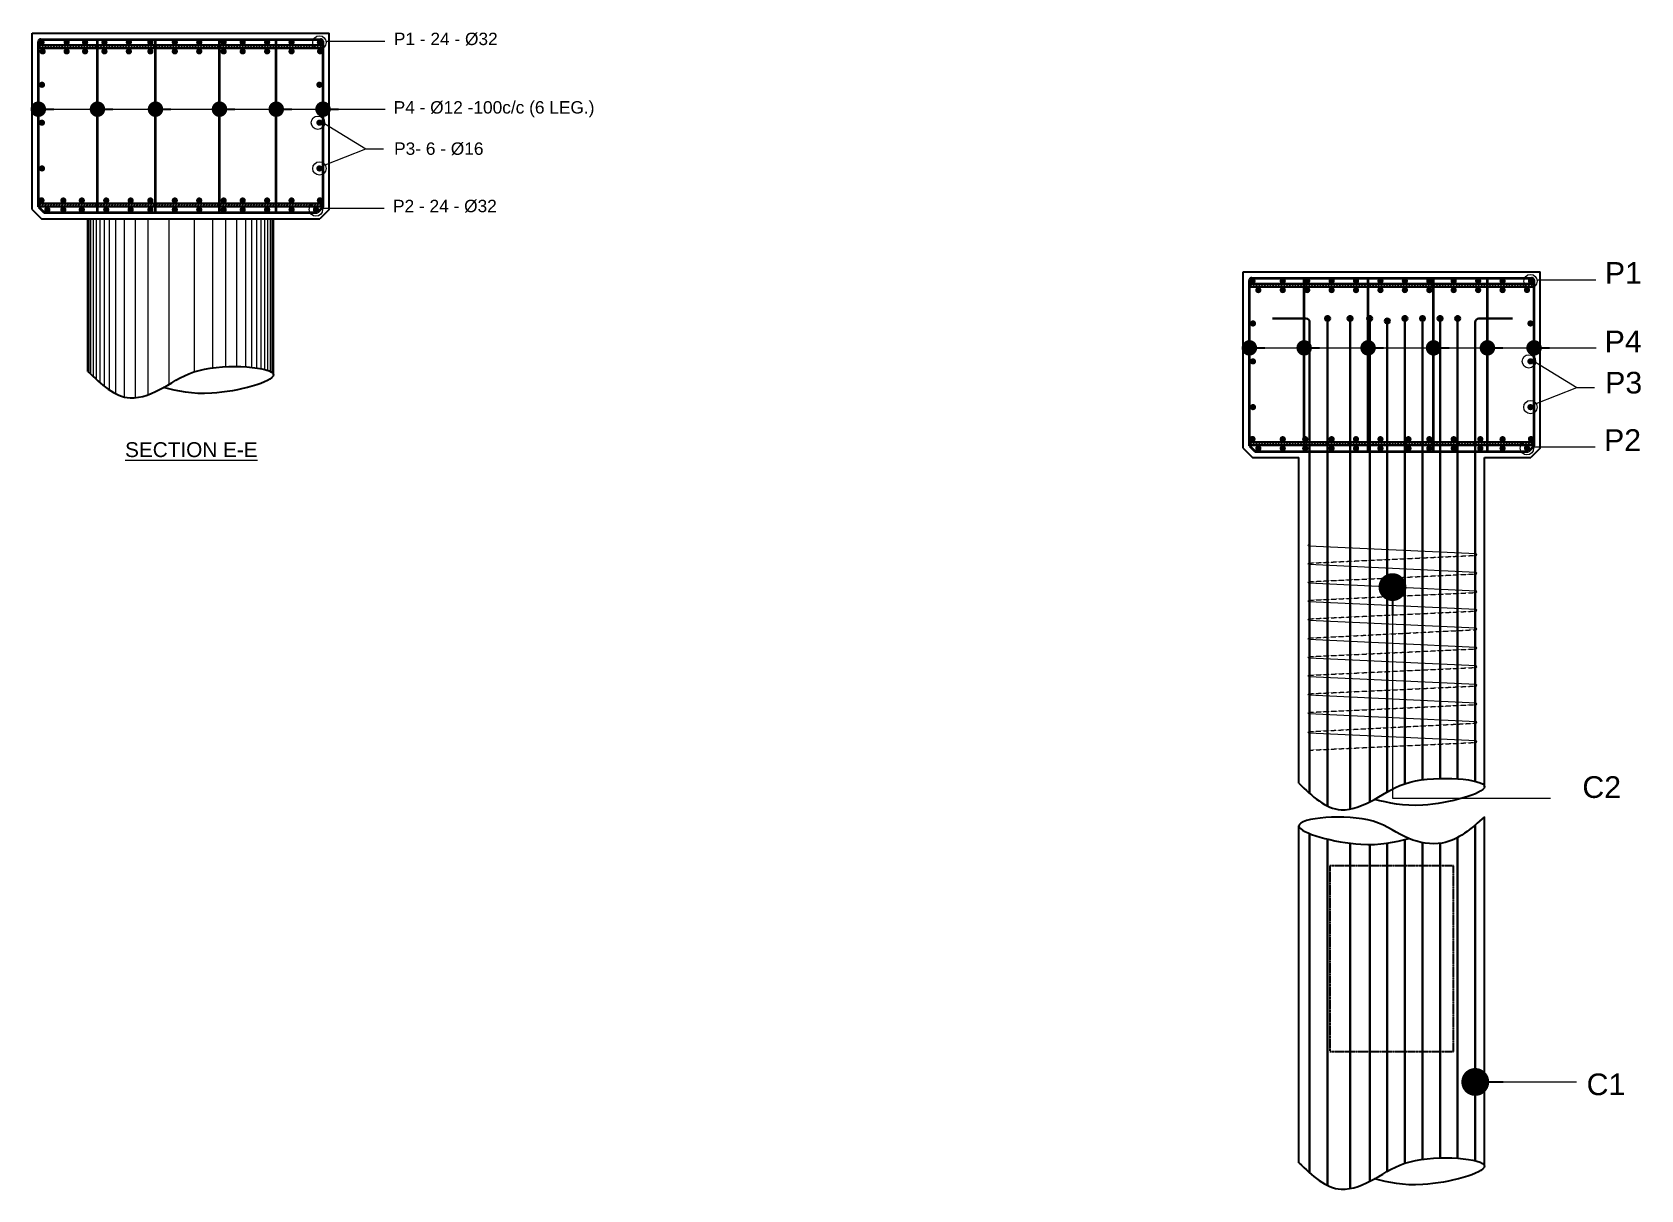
# Model space of a CAD drawing. Header units: millimetres. Extents: x -684453 to 35267, y -286696 to 273430.
# Drawn here: x -23201 to -10203, y 130229 to 139580 of the extents above; entities that cross this region are included whole.
import ezdxf

# ---------------------------------------------------------------- set-up
doc = ezdxf.new("R2010")
doc.units = ezdxf.units.MM
doc.linetypes.add('DASHED', pattern=[0.75, 0.5, -0.25])
doc.linetypes.add('HIDDEN', pattern=[9.524999999999999, 6.35, -3.175])
for name, color, linetype, lineweight in [('Binder', 136, 'Continuous', 15), ('Dimision', 4, 'Continuous', 9), ('Hatching', 65, 'Continuous', 15), ('Pire Line', 11, 'Continuous', 25), ('Rod', 12, 'Continuous', 30), ('Rod -2', 5, 'Continuous', 35), ('Text', 7, 'Continuous', 15)]:
    doc.layers.add(name, color=color, linetype=linetype, lineweight=lineweight)
doc.layers.add('Elevation', color=21, linetype='Continuous')
doc.styles.add('ROMANS', font='arial.ttf', dxfattribs={"height": 200})
doc.styles.get("Standard").update_dxf_attribs({"font": 'times.ttf'})
doc.dimstyles.new('ISO-25', dxfattribs={"dimtxt": 175, "dimasz": 100, "dimexe": 65, "dimexo": 115.625, "dimgap": 40, "dimtad": 1, "dimtoh": 1, "dimdec": 0, "dimtxsty": 'Standard', "dimblk": 'DOT', "dimcen": 300, "dimclrd": 256, "dimclre": 256, "dimclrt": 256, "dimadec": 0, "dimazin": 0, "dimtfac": 1, "dimtdec": 0, "dimtix": 1, "dimtmove": 0, "dimatfit": 3, "dimldrblk": 'DOT', "dimfxl": 75, "dimlwd": -1, "dimarcsym": 0})

# ---------------------------------------------------------------- blocks, each defined once
blk = doc.blocks.new('r')
at = {"layer": 'Rod', "ltscale": 3, "const_width": 25}
blk.add_lwpolyline([(-12.5, 0, 1), (12.5, 0, 1)], format="xyb", close=True, dxfattribs=at)
blk = doc.blocks.new('_Dot')
at = {"color": 0, "linetype": 'ByBlock', "lineweight": -2}
blk.add_line((-0.5, 0), (-1, 0), dxfattribs=at)
at = {"color": 0, "linetype": 'ByBlock', "const_width": 0.5}
blk.add_lwpolyline([(-0.25, 0, 1), (0.25, 0, 1)], format="xyb", close=True, dxfattribs=at)

msp = doc.modelspace()

# ---------------------------------------------------------------- hatches: boundary and pattern name
at = {"layer": 'Hatching', "ltscale": 3}
h = msp.add_hatch(dxfattribs=at)
h.set_pattern_fill('ANSI31', color=256, scale=5, style=0)
h.set_pattern_definition([(45.00000000000001, (216911.2682832921, -5224.558609808184), (-11.22532015133644, 11.22532015133644), [])])
h.paths.add_polyline_path([(-22710.47703661147, 139449.9731427871), (-22710.47703661153, 139474.9731427871), (-23150.87715366553, 139474.9731427871), (-23150.87715366553, 139449.9731427871)])
h.paths.add_polyline_path([(-22710.47703661147, 139474.9731427871), (-22710.47703661141, 139449.9731427871), (-22230.87715366564, 139449.9731427871), (-22230.87715366564, 139474.9731427871)])
h.paths.add_polyline_path([(-22230.87715366564, 139474.9731427871), (-22230.87715366564, 139449.9731427871), (-21770.87715366558, 139449.9731427871), (-21770.87715366564, 139474.9731427871)])
h.paths.add_polyline_path([(-21310.87715366564, 139449.9731427871), (-21310.87715366564, 139474.9731427871), (-21770.87715366564, 139474.9731427871), (-21770.87715366564, 139449.9731427871)])
h.paths.add_polyline_path([(-21310.87715366564, 139474.9731427871), (-21310.87715366558, 139449.9731427871), (-20955.95338952693, 139449.9731427871, -0.1726296184355956), (-20929.87686084944, 139474.9731427871)])
h.paths.add_polyline_path([(-20859.62537216872, 139449.9731427871, 0.1726296184355956), (-20885.70190084615, 139474.9731427871), (-20929.87686084944, 139474.9731427871, 0.1726296184355956), (-20955.95338952693, 139449.9731427871)])
h.paths.add_polyline_path([(-20850.87715366553, 139474.9731427871), (-20885.70190084615, 139474.9731427871, -0.1726296184355956), (-20859.62537216872, 139449.9731427871), (-20850.87715366553, 139449.9731427871)])
h = msp.add_hatch(dxfattribs=at)
h.set_pattern_fill('ANSI31', color=256, scale=5, style=0)
h.set_pattern_definition([(45, (216911.2682832921, -6503.09002792582), (-11.22532015133644, 11.22532015133644), [])])
h.paths.add_polyline_path([(-22710.47703661147, 138171.4417246695), (-22710.47703661153, 138196.4417246695), (-23150.87715366553, 138196.4417246695), (-23150.87715366553, 138171.4417246695)])
h.paths.add_polyline_path([(-22710.47703661147, 138196.4417246695), (-22710.47703661141, 138171.4417246695), (-22261.86193444987, 138171.4417246695), (-22261.86193444976, 138196.4417246695)])
h.paths.add_polyline_path([(-22261.86193444987, 138196.4417246695), (-22261.86193444981, 138171.4417246695), (-21936.82878215966, 138171.4417246695), (-21936.82878215972, 138196.4417246695)])
h.paths.add_polyline_path([(-21464.60835400352, 138171.4417246695), (-21464.6083540034, 138196.4417246695), (-21936.82878215972, 138196.4417246695), (-21936.82878215972, 138171.4417246695)])
h.paths.add_polyline_path([(-21464.60835400352, 138196.4417246695), (-21464.60835400352, 138171.4417246695), (-20955.95338952693, 138171.4417246695, -0.1726296184355956), (-20929.87686084944, 138196.4417246695)])
h.paths.add_polyline_path([(-20859.62537216872, 138171.4417246695, 0.1726296184355956), (-20885.70190084615, 138196.4417246695), (-20929.87686084944, 138196.4417246695, 0.1726296184355956), (-20955.95338952693, 138171.4417246695)])
h.paths.add_polyline_path([(-20850.87715366553, 138196.4417246695), (-20885.70190084615, 138196.4417246695, -0.1726296184355956), (-20859.62537216872, 138171.4417246695), (-20850.87715366553, 138171.4417246695)])
h = msp.add_hatch(dxfattribs=at)
h.set_pattern_fill('ANSI31', color=256, scale=5, style=0)
h.set_pattern_definition([(45.00000000000001, (226696.0063779841, -7152.656327257835), (-11.22532015133644, 11.22532015133644), [])])
h.paths.add_polyline_path([(-12925.73894191947, 137521.8754253374), (-12925.73894191952, 137546.8754253374), (-13366.13905897352, 137546.8754253374), (-13366.13905897352, 137521.8754253374)])
h.paths.add_polyline_path([(-12925.73894191947, 137546.8754253374), (-12925.73894191941, 137521.8754253374), (-12446.13905897364, 137521.8754253375), (-12446.13905897364, 137546.8754253374)])
h.paths.add_polyline_path([(-12446.13905897364, 137546.8754253375), (-12446.13905897364, 137521.8754253374), (-11986.13905897358, 137521.8754253374), (-11986.13905897364, 137546.8754253375)])
h.paths.add_polyline_path([(-11526.13905897364, 137521.8754253375), (-11526.13905897364, 137546.8754253375), (-11986.13905897364, 137546.8754253375), (-11986.13905897364, 137521.8754253375)])
h.paths.add_polyline_path([(-11526.13905897364, 137546.8754253375), (-11526.13905897358, 137521.8754253375), (-11171.21529483492, 137521.8754253375, -0.1726296184355956), (-11145.13876615744, 137546.8754253375)])
h.paths.add_polyline_path([(-11074.88727747672, 137521.8754253375, 0.1726296184355956), (-11100.96380615415, 137546.8754253375), (-11145.13876615744, 137546.8754253375, 0.1726296184355956), (-11171.21529483492, 137521.8754253375)])
h.paths.add_polyline_path([(-11066.13905897352, 137546.8754253375), (-11100.96380615415, 137546.8754253375, -0.1726296184355956), (-11074.88727747672, 137521.8754253375), (-11066.13905897352, 137521.8754253375)])
h = msp.add_hatch(dxfattribs=at)
h.set_pattern_fill('ANSI31', color=256, scale=5, style=0)
h.set_pattern_definition([(45, (226696.0063779841, -8431.187745375471), (-11.22532015133644, 11.22532015133644), [])])
h.paths.add_polyline_path([(-12925.73894191947, 136243.3440072198), (-12925.73894191952, 136268.3440072198), (-13366.13905897352, 136268.3440072198), (-13366.13905897352, 136243.3440072198)])
h.paths.add_polyline_path([(-12925.73894191947, 136268.3440072198), (-12925.73894191941, 136243.3440072198), (-12477.12383975787, 136243.3440072198), (-12477.12383975775, 136268.3440072198)])
h.paths.add_polyline_path([(-12477.12383975787, 136268.3440072199), (-12477.12383975781, 136243.3440072198), (-12152.09068746766, 136243.3440072198), (-12152.09068746772, 136268.3440072198)])
h.paths.add_polyline_path([(-11679.87025931152, 136243.3440072199), (-11679.8702593114, 136268.3440072199), (-12152.09068746772, 136268.3440072199), (-12152.09068746772, 136243.3440072198)])
h.paths.add_polyline_path([(-11679.87025931152, 136268.3440072199), (-11679.87025931152, 136243.3440072198), (-11171.21529483492, 136243.3440072199, -0.1726296184355956), (-11145.13876615744, 136268.3440072199)])
h.paths.add_polyline_path([(-11074.88727747672, 136243.3440072199, 0.1726296184355956), (-11100.96380615415, 136268.3440072199), (-11145.13876615744, 136268.3440072199, 0.1726296184355956), (-11171.21529483492, 136243.3440072199)])
h.paths.add_polyline_path([(-11066.13905897352, 136268.3440072199), (-11100.96380615415, 136268.3440072199, -0.1726296184355956), (-11074.88727747672, 136243.3440072199), (-11066.13905897352, 136243.3440072199)])
at = {"layer": 'Rod', "ltscale": 5}
for points in [[(-12754.29971557827, 137267.1712168987, -1), (-12714.29971557827, 137267.1712168987, -1)], [(-12572.51664059196, 137267.1712168987, -1), (-12532.51664059196, 137267.1712168987, -1)], [(-12413.86919257889, 137267.1712168987, -1), (-12373.86919257889, 137267.1712168987, -1)], [(-12271.74780184281, 137247.0801124884, -1), (-12231.74780184281, 137247.0801124884, -1)], [(-12129.62641110673, 137267.1712168987, -1), (-12089.62641110673, 137267.1712168987, -1)], [(-11987.50502037065, 137267.1712168987, -1), (-11947.50502037065, 137267.1712168987, -1)], [(-11845.38362963457, 137267.1712168987, -1), (-11805.38362963457, 137267.1712168987, -1)], [(-11703.26223889849, 137267.1712168987, -1), (-11663.26223889849, 137267.1712168987, -1)]]:
    msp.add_hatch(color=256, dxfattribs=at).paths.add_polyline_path(points)

# ---------------------------------------------------------------- linework, layer by layer
at = {"layer": 'Binder', "ltscale": 5}
for points in [[(-11541.14084816244, 135353.5793931278), (-11534.61348530068, 135354.0698581571, 0.9156498921103555), (-11534.61348530068, 135366.0234163574), (-12885.6682110242, 135429.0698576061, -0.9156498921103531), (-12885.6682110242, 135441.0234158064), (-12879.14084816241, 135441.5568971738)], [(-11541.14084816244, 135203.5793960815), (-11534.61348530068, 135204.069858157, 0.9156498921103555), (-11534.61348530068, 135216.0234163574), (-12885.6682110242, 135279.0698584834, -0.9156498921103506), (-12885.6682110242, 135291.0234166837), (-12879.14084816241, 135291.5138817131)], [(-11541.14084816247, 135053.5793541411), (-11534.65209782048, 135054.0665795912, 0.9216043377543198), (-11534.65209782438, 135066.0267005111), (-12885.66821102425, 135129.0698607895, -0.9156498921103555), (-12885.66821102425, 135141.0234189899), (-12879.14084816247, 135141.5138840243)], [(-11541.14084816247, 134903.5793957602), (-11534.61348530071, 134904.0698607895, 0.9156498921103555), (-11534.61348530071, 134916.0234189899), (-12885.66821102425, 134979.0698602386, -0.9156498921103531), (-12885.66821102425, 134991.0234184389), (-12879.14084816247, 134991.5568998062)], [(-11541.14084816247, 134753.579398714), (-11534.61348530071, 134754.0698607895, 0.9156498921103555), (-11534.61348530071, 134766.0234189899), (-12885.66821102425, 134829.0698611159, -0.9156498921103506), (-12885.66821102425, 134841.0234193162), (-12879.14084816247, 134841.5138843456)], [(-11541.14084816247, 134598.0929145858), (-11534.61348530071, 134598.5833796151, 0.9156498921103555), (-11534.61348530071, 134610.5369378154), (-12885.66821102425, 134673.5833790641, -0.9156498921103531), (-12885.66821102425, 134685.5369372644), (-12879.14084816247, 134686.0704186317)], [(-11541.14084816247, 134448.0929175396), (-11534.61348530071, 134448.5833796151, 0.9156498921103555), (-11534.61348530071, 134460.5369378154), (-12885.6682110242, 134523.5833799414, -0.9156498921103506), (-12885.6682110242, 134535.5369381418), (-12879.14084816247, 134536.0274031711)], [(-11541.14084816244, 134298.0928755991), (-11534.65209782045, 134298.5801010492, 0.9216043377543198), (-11534.65209782435, 134310.5402219692), (-12885.6682110242, 134373.5833822476, -0.9156498921103555), (-12885.6682110242, 134385.5369404479), (-12879.14084816241, 134386.0274054823)], [(-11541.14084816244, 134148.0929172183), (-11534.61348530068, 134148.5833822476, 0.9156498921103555), (-11534.61348530068, 134160.5369404479), (-12885.6682110242, 134223.5833816966, -0.9156498921103531), (-12885.6682110242, 134235.5369398969), (-12879.14084816241, 134236.0704212642)], [(-11541.14084816244, 133998.0929201721), (-11534.61348530068, 133998.5833822476, 0.9156498921103555), (-11534.61348530068, 134010.5369404479), (-12885.6682110242, 134073.5833825739, -0.9156498921103506), (-12885.6682110242, 134085.5369407743), (-12879.14084816241, 134086.0274058036)], [(-11541.14084816244, 133842.6064360438), (-11534.61348530068, 133843.0969010731, 0.9156498921103555), (-11534.61348530068, 133855.0504592734), (-12885.6682110242, 133918.0969005221, -0.9156498921103531), (-12885.6682110242, 133930.0504587224), (-12879.14084816241, 133930.5839400898)]]:
    msp.add_lwpolyline(points, format="xyb", dxfattribs=at)
at = {"layer": 'Binder', "linetype": 'HIDDEN', "ltscale": 0.07}
for points in [[(-12879.14084816241, 135291.5138817131), (-11541.14084816244, 135353.5793931278)], [(-12879.14084816247, 135141.5138840243), (-11541.14084816247, 135203.5793960815)], [(-12879.14084816247, 134991.5568998062), (-11541.14084816247, 135053.5793541411)], [(-12879.14084816247, 134841.5138843456), (-11541.14084816247, 134903.5793957602)], [(-12879.14084816247, 134686.0704186317), (-11541.14084816285, 134753.579398714)], [(-12879.14084816247, 134536.0274031711), (-11541.14084816247, 134598.0929145858)], [(-12879.14084816241, 134386.0274054823), (-11541.14084816244, 134448.0929175396)], [(-12879.14084816241, 134236.0704212642), (-11541.14084816244, 134298.0928755991)], [(-12879.14084816241, 134086.0274058036), (-11541.14084816244, 134148.0929172183)], [(-12879.14084816241, 133930.5839400898), (-11541.14084816282, 133998.0929201721)], [(-12879.14084816241, 133780.5409246291), (-11541.14084816244, 133842.6064360438)]]:
    msp.add_lwpolyline(points, dxfattribs=at)
at = {"layer": 'Dimision', "ltscale": 5}
for p, q in [((-20826.77524167171, 139507.5503663069), (-20350.82192856289, 139507.5503663069)), ((-20854.89864987019, 138157.5503663068), (-20357.70121174096, 138157.5503663068)), ((-11042.03714697971, 137579.4526488572), (-10566.08383387089, 137579.4526488572)), ((-11070.16055517818, 136229.4526488572), (-10572.96311704896, 136229.4526488572))]:
    msp.add_line(p, q, dxfattribs=at)
for points in [[(-20838.89451692172, 138843.0112724894), (-20504.86268788774, 138638.9897968323), (-20362.79207200184, 138638.9897968323)], [(-20834.8992815144, 138509.1533327872), (-20504.86268788774, 138638.9897968323), (-20362.79207200184, 138638.9897968323)], [(-11054.15642222972, 136914.9135550397), (-10720.12459319574, 136710.8920793826), (-10578.05397730984, 136710.8920793826)], [(-11050.1611868224, 136581.0556153376), (-10720.12459319574, 136710.8920793826), (-10578.05397730984, 136710.8920793826)]]:
    msp.add_lwpolyline(points, dxfattribs=at)
for centre in [(-20879.66597264935, 139497.3034254852), (-20892.4285743814, 138849.0556013568), (-20879.9285743814, 138479.576449864), (-20907.78938084783, 138147.3034254852), (-11094.92787795735, 137569.2057080356), (-11107.69047968939, 136920.9578839072), (-11095.19047968939, 136551.4787324144), (-11123.05128615582, 136219.2057080355)]:
    msp.add_circle(centre, 53.87419808731647, dxfattribs=at)
at = {"layer": 'Elevation', "ltscale": 10}
for p, q in [((-23200.87715366553, 138147.3034254852), (-23125.87715366553, 138072.3034254852)), ((-13416.13905897352, 136219.2057080355), (-13341.13905897352, 136144.2057080355))]:
    msp.add_line(p, q, dxfattribs=at)
at = {"layer": 'Hatching', "ltscale": 5}
for p, q in [((-22740.8789428543, 136829.6406475803), (-22740.8789428543, 138072.3034254852)), ((-22725.87894285435, 136815.2966517055), (-22725.87894285435, 138072.3034254852)), ((-22705.87894285432, 136796.3611836044), (-22705.8789428543, 138072.3034254852)), ((-22680.87894285432, 136773.2212164466), (-22680.8789428543, 138072.3034254852)), ((-22650.8789428543, 136746.6255016217), (-22650.8789428543, 138072.3034254852)), ((-22615.87894285432, 136717.8244267652), (-22615.87894285435, 138072.3034254852)), ((-22575.8789428543, 136688.6832734266), (-22575.8789428543, 138072.3034254852)), ((-22525.8789428543, 136659.1575840887), (-22525.8789428543, 138072.3034254852)), ((-22454.79791036996, 136632.5903143459), (-22454.79791036993, 138072.3034254852)), ((-22365.87612231201, 136627.1295881639), (-22365.87612231198, 138072.3034254852)), ((-22263.69096965931, 136651.8379007302), (-22263.69096965931, 138072.3034254852)), ((-22094.91785342243, 136735.2431920006), (-22094.9178534224, 138072.3034254852)), ((-21890.00051138239, 136837.4075850299), (-21890.00051138242, 138072.3034254852)), ((-21741.2850879145, 136869.1112737854), (-21741.2850879145, 138072.3034254852)), ((-21635.8817633967, 136877.8504975369), (-21635.88176339673, 138072.3034254852)), ((-21546.95997533872, 136879.1879215056), (-21546.95997533872, 138072.3034254852)), ((-21475.87894285435, 136876.4891284355), (-21475.87894285435, 138072.3034254852)), ((-21425.87894285438, 136872.3509364369), (-21425.87894285441, 138072.3034254852)), ((-21385.87894285435, 136867.3990686051), (-21385.87894285435, 138072.3034254852)), ((-21350.87894285435, 136861.4859110904), (-21350.87894285435, 138072.3034254852)), ((-21320.87894285438, 136854.7343330997), (-21320.87894285441, 138072.3034254852)), ((-21295.87894285438, 136847.2081330411), (-21295.87894285441, 138072.3034254852)), ((-21275.87894285432, 136838.8683563549), (-21275.8789428543, 138072.3034254852)), ((-21260.87894285438, 136829.3479950476), (-21260.87894285441, 138072.3034254852))]:
    msp.add_line(p, q, dxfattribs=at)
at = {"layer": 'Pire Line', "ltscale": 10}
for p, q in [((-23200.87715366553, 138147.3034254852), (-23200.87715366553, 139572.3034254852)), ((-23200.87715366553, 139572.3034254852), (-20800.87715366553, 139572.3034254852)), ((-20800.87715366553, 138147.3034254851), (-20800.87715366553, 139572.3034254852)), ((-23200.87715366553, 138147.3034254852), (-23125.87715366553, 138072.3034254852)), ((-23125.87715366553, 138072.3034254852), (-20875.87715366553, 138072.3034254851)), ((-20800.87715366553, 138147.3034254851), (-20875.87715366553, 138072.3034254851)), ((-20800.87715366553, 138147.3034254851), (-20875.87715366553, 138072.3034254851)), ((-13416.13905897352, 136219.2057080355), (-13416.13905897352, 137644.2057080356)), ((-13416.13905897352, 137644.2057080356), (-11016.13905897352, 137644.2057080356)), ((-11016.13905897352, 136219.2057080355), (-11016.13905897352, 137644.2057080356)), ((-13416.13905897352, 136219.2057080355), (-13341.13905897352, 136144.2057080355)), ((-11016.13905897352, 136219.2057080355), (-11091.13905897352, 136144.2057080355)), ((-11016.13905897352, 136219.2057080355), (-11091.13905897352, 136144.2057080355)), ((-13341.13905897352, 136144.2057080355), (-12966.1372697847, 136144.2057080355)), ((-11466.14084816232, 136144.2057080355), (-11091.13905897352, 136144.2057080355))]:
    msp.add_line(p, q, dxfattribs=at)
at = {"layer": 'Pire Line', "ltscale": 5}
for p, q in [((-21250.87894285435, 136811.4099164324), (-21250.87894285435, 138072.3034254852)), ((-11466.14084816235, 133484.851504365), (-11466.14084816235, 136144.2057080355)), ((-11466.14084816235, 130419.165942351), (-11466.14084816235, 133242.9300530364))]:
    msp.add_line(p, q, dxfattribs=at)
at = {"layer": 'Pire Line', "ltscale": 3}
for points in [[(-22750.8753644767, 136839.2296463615), (-22750.8753644767, 138072.3034254852)], [(-12966.1372697847, 133512.6712342963), (-12966.1372697847, 136144.2057080355)], [(-12966.1372697847, 130446.9856722801), (-12966.1372697847, 133169.3108549984)]]:
    msp.add_lwpolyline(points, dxfattribs=at)
at = {"layer": 'Pire Line', "linetype": 'DASHED', "ltscale": 5}
msp.add_lwpolyline([(-12716.13905897352, 132846.5039708729), (-12716.13905897352, 131346.5039708729), (-11716.13905897352, 131346.5039708729), (-11716.13905897352, 132846.5039708729)], close=True, dxfattribs=at)
at = {"layer": 'Pire Line', "ltscale": 5}
for points in [[(-22750.8753644767, 136839.2296463615), (-22409.22081049322, 136625.9451026869), (-22140.05360593984, 136709.4042924766), (-21852.32293657062, 136848.5029421261), (-21250.87894285435, 136811.4099164316), (-21750.22489184223, 136663.0381283814), (-22140.05360593984, 136709.4042924766)], [(-12966.1372697847, 133512.6712342963), (-12624.48271580122, 133299.3866906217), (-12355.31551124784, 133382.8458804114), (-12067.58484187862, 133521.944530061), (-11466.14084816235, 133484.8515043665), (-11965.48679715022, 133336.4797163162), (-12355.31551124784, 133382.8458804114)], [(-11466.14084816235, 133242.9300530364), (-11807.79540214583, 133029.6455093618), (-12076.96260669921, 133066.4818673279), (-12364.69327606843, 133205.5805169774), (-12966.1372697847, 133168.4874912829), (-12466.79132079682, 133020.1157032327), (-12076.96260669921, 133066.4818673279)], [(-12966.1372697847, 130446.9856722801), (-12624.48271580122, 130233.7011286055), (-12355.31551124784, 130317.1603183952), (-12067.58484187862, 130456.2589680448), (-11466.14084816235, 130419.1659423503), (-11965.48679715022, 130270.7941543), (-12355.31551124784, 130317.1603183952)]]:
    msp.add_spline(points, degree=3, dxfattribs=at)
at = {"layer": 'Rod', "ltscale": 3}
for p, q in [((-23150.87715366553, 139474.9731427871), (-20850.87715366553, 139474.9731427871)), ((-23150.87715366553, 139449.9731427871), (-20850.87715366553, 139449.9731427871)), ((-23150.87715366553, 138196.4417246695), (-20850.87715366553, 138196.4417246695)), ((-23150.87715366553, 138171.4417246695), (-20850.87715366553, 138171.4417246695)), ((-13366.13905897352, 137546.8754253374), (-11066.13905897352, 137546.8754253375)), ((-13366.13905897352, 137521.8754253374), (-11066.13905897352, 137521.8754253375)), ((-13366.13905897352, 136268.3440072198), (-11066.13905897352, 136268.3440072199)), ((-13366.13905897352, 136243.3440072198), (-11066.13905897352, 136243.3440072199))]:
    msp.add_line(p, q, dxfattribs=at)
at = {"layer": 'Rod', "ltscale": 0.02}
for points in [[(-13179.14084816235, 137267.1712168988), (-12909.14084816235, 137267.1712168987, -0.4142135623730958), (-12879.14084816235, 137237.1712168987), (-12879.14084816235, 133431.4062047492)], [(-11241.14084816241, 137267.1712168987), (-11511.14084816241, 137267.1712168987, 0.4142135623730958), (-11541.14084816241, 137237.1712168987), (-11541.14084816241, 133529.4416449106)]]:
    msp.add_lwpolyline(points, format="xyb", dxfattribs=at)
for points in [[(-12734.29971557827, 137267.1712168987), (-12734.29971557827, 133329.2231675665)], [(-12552.51664059196, 137267.1712168987), (-12552.51664059196, 133304.7479369357)], [(-12393.86919257889, 137267.1712168987), (-12393.86919257889, 133362.4557456033)], [(-12251.74780184281, 137267.1712168987), (-12251.74780184281, 133442.9534962147)], [(-12109.62641110673, 137267.1712168987), (-12109.62641110673, 133509.3948192281)], [(-11967.50502037065, 137267.1712168987), (-11967.50502037065, 133541.1258522473)], [(-11825.38362963457, 137267.1712168987), (-11825.38362963457, 133552.2132273017)], [(-11683.26223889849, 137267.1712168987), (-11683.26223889849, 133549.4110730763)], [(-12879.14084816235, 133105.9860819811), (-12879.14084816235, 130365.7206427331)], [(-11541.14084816241, 133176.5413057661), (-11541.14084816241, 130463.7560828944)], [(-12734.29971557827, 133061.658815721), (-12734.29971557827, 130263.5376055503)], [(-12552.51664059196, 133028.2674393191), (-12552.51664059196, 130239.0623749195)], [(-12393.86919257889, 133018.2576653556), (-12393.86919257889, 130296.7701835872)], [(-12251.74780184281, 133029.8094236834), (-12251.74780184281, 130377.2679341985)], [(-12109.62641110673, 133058.614526122), (-12109.62641110673, 130443.7092572118)], [(-11967.50502037065, 133033.3233985782), (-11967.50502037065, 130475.440290231)], [(-11825.38362963457, 133027.0333405082), (-11825.38362963457, 130486.5276652854)], [(-11683.26223889849, 133074.6882490244), (-11683.26223889849, 130483.72551106)]]:
    msp.add_lwpolyline(points, dxfattribs=at)
at = {"layer": 'Rod', "ltscale": 5}
for centre in [(-12734.29971557827, 137267.1712168987), (-12552.51664059196, 137267.1712168987), (-12393.86919257889, 137267.1712168987), (-12251.74780184281, 137247.0801124884), (-12109.62641110673, 137267.1712168987), (-11967.50502037065, 137267.1712168987), (-11825.38362963457, 137267.1712168987), (-11683.26223889849, 137267.1712168987)]:
    msp.add_circle(centre, 20, dxfattribs=at)
at = {"layer": 'Rod -2', "ltscale": 0.02}
for p, q in [((-23150.87715366553, 138168.0141036038), (-23150.87715366553, 139502.3034254852)), ((-23130.87715366553, 139522.3034254852), (-20870.87715366553, 139522.3034254852)), ((-22673.44633186443, 138122.3034254852), (-22673.44633186437, 139522.3034254853)), ((-22204.70820476417, 138122.3034254852), (-22204.70820476412, 139522.3034254852)), ((-21687.5212021317, 138122.3034254852), (-21687.52120213164, 139522.3034254852)), ((-21228.65336881659, 138122.3034254852), (-21228.65336881654, 139522.3034254852)), ((-20850.87715366553, 138168.0141036038), (-20850.87715366553, 139502.3034254852)), ((-23150.87715366553, 138168.0141036038), (-23105.1664755469, 138122.3034254852)), ((-20850.87715366553, 138168.0141036038), (-20896.58783178427, 138122.3034254851)), ((-23105.1664755469, 138122.3034254852), (-20896.58783178421, 138122.3034254851)), ((-13366.13905897352, 136239.9163861542), (-13366.13905897352, 137574.2057080356)), ((-13346.13905897352, 137594.2057080356), (-11086.13905897352, 137594.2057080356)), ((-12923.40482230048, 136194.2057080355), (-12923.40482230042, 137594.2057080356)), ((-12407.05944407289, 136194.2057080355), (-12407.05944407283, 137594.2057080356)), ((-11877.97572402528, 136194.2057080355), (-11877.97572402522, 137594.2057080356)), ((-11442.87282815727, 136194.2057080355), (-11442.87282815721, 137594.2057080356)), ((-11066.13905897352, 136239.9163861542), (-11066.13905897352, 137574.2057080356)), ((-13366.13905897352, 136239.9163861542), (-13320.42838085489, 136194.2057080355)), ((-11066.13905897352, 136239.9163861542), (-11111.84973709227, 136194.2057080354)), ((-13320.42838085489, 136194.2057080355), (-11111.84973709221, 136194.2057080355))]:
    msp.add_line(p, q, dxfattribs=at)
for centre, start, end in [((-23130.87715366553, 139502.3034254852), 90, 180), ((-20870.87715366553, 139502.3034254852), 0, 90), ((-13346.13905897352, 137574.2057080356), 90, 180), ((-11086.13905897352, 137574.2057080356), 0, 90)]:
    msp.add_arc(centre, 20, start, end, dxfattribs=at)

# ---------------------------------------------------------------- block references
at = {"layer": 'Dimision', "ltscale": 10, "rotation": 180}
for p in [(-23125.77089589613, 139498.1595897885), (-22922.23537026637, 139499.069134544), (-22773.30949914316, 139499.069134544), (-22617.05607592047, 139499.069134544), (-22617.05607592047, 139499.069134544), (-22419.71983329451, 139499.069134544), (-22245.72933026793, 139499.069134544), (-22048.39308764192, 139499.069134544), (-22048.39308764192, 139499.069134544), (-21851.0568450159, 139499.069134544), (-21653.72060238989, 139499.069134544), (-21499.79810872558, 139499.069134544), (-21499.79810872558, 139499.069134544), (-21302.4618660995, 139499.069134544), (-21105.12562347355, 139499.069134544), (-13341.03280120413, 137570.0618723388), (-13096.41371241561, 137570.9714170944), (-12899.07746978954, 137570.9714170944), (-12899.07746978954, 137570.9714170944), (-12701.74122716358, 137570.9714170944), (-12504.40498453757, 137570.9714170944), (-12307.06874191156, 137570.9714170944), (-12307.06874191156, 137570.9714170944), (-12109.73249928554, 137570.9714170944), (-11912.39625665953, 137570.9714170944), (-11715.06001403357, 137570.9714170944), (-11715.06001403357, 137570.9714170944), (-11517.7237714075, 137570.9714170944), (-11320.38752878155, 137570.9714170944)]:
    msp.add_blockref('r', p, dxfattribs=at)
at = {"layer": 'Dimision', "ltscale": 10, "xscale": -1, "rotation": 180}
for p in [(-20875.98341143492, 139498.1595897885), (-11091.24531674292, 137570.0618723388)]:
    msp.add_blockref('r', p, dxfattribs=at)
at = {"layer": 'Dimision', "ltscale": 10, "xscale": -1}
for p in [(-23116.27900754637, 139424.9308353596), (-22922.23537026637, 139424.9308353596), (-22773.30949914316, 139424.9308353596), (-22617.05607592047, 139424.9308353596), (-22617.05607592047, 139424.9308353596), (-22419.71983329451, 139424.9308353596), (-22245.72933026793, 139424.9308353596), (-22048.39308764192, 139424.9308353596), (-22048.39308764192, 139424.9308353596), (-21851.0568450159, 139424.9308353596), (-21653.72060238989, 139424.9308353596), (-21499.79810872558, 139424.9308353596), (-21499.79810872558, 139424.9308353596), (-21302.4618660995, 139424.9308353596), (-21105.12562347355, 139424.9308353596), (-20874.49814346503, 139425.8348436028), (-20879.9285743814, 139155.2666745822), (-20879.9285743814, 138849.0556013568), (-20879.9285743814, 138479.576449864), (-23125.77089589613, 138221.4472611819), (-23078.48804973357, 138146.399417242), (-22949.23889913445, 138220.5377164264), (-22949.23889913445, 138146.399417242), (-22799.8749560552, 138220.5377164264), (-22799.8749560552, 138146.399417242), (-22602.53871342912, 138220.5377164264), (-22602.53871342912, 138220.5377164264), (-22602.53871342912, 138146.399417242), (-22602.53871342912, 138146.399417242), (-22405.20247080317, 138220.5377164264), (-22405.20247080317, 138146.399417242), (-22245.72933026793, 138220.5377164264), (-22245.72933026793, 138146.399417242), (-22048.39308764192, 138220.5377164264), (-22048.39308764192, 138220.5377164264), (-22048.39308764192, 138146.399417242), (-22048.39308764192, 138146.399417242), (-21851.0568450159, 138220.5377164264), (-21851.0568450159, 138146.399417242), (-21653.72060238989, 138220.5377164264), (-21653.72060238989, 138146.399417242), (-21499.79810872558, 138220.5377164264), (-21499.79810872558, 138220.5377164264), (-21499.79810872558, 138146.399417242), (-21499.79810872558, 138146.399417242), (-21302.4618660995, 138220.5377164264), (-21302.4618660995, 138146.399417242), (-21105.12562347355, 138220.5377164264), (-21105.12562347355, 138146.399417242), (-20907.78938084783, 138147.3034254852), (-13293.74995504157, 137496.83311791), (-13096.41371241561, 137496.83311791), (-12899.07746978954, 137496.83311791), (-12899.07746978954, 137496.83311791), (-12701.74122716358, 137496.83311791), (-12504.40498453757, 137496.83311791), (-12307.06874191156, 137496.83311791), (-12307.06874191156, 137496.83311791), (-12109.73249928554, 137496.83311791), (-11912.39625665953, 137496.83311791), (-11715.06001403357, 137496.83311791), (-11715.06001403357, 137496.83311791), (-11517.7237714075, 137496.83311791), (-11320.38752878155, 137496.83311791), (-11123.05128615582, 137497.7371261532), (-11095.19047968939, 137227.1689571326), (-11095.19047968939, 136920.9578839072), (-11095.19047968939, 136551.4787324144), (-13341.03280120413, 136293.3495437323), (-13293.74995504157, 136218.3016997924), (-13096.41371241561, 136292.4399989767), (-13096.41371241561, 136218.3016997924), (-12914.95277070103, 136292.4399989767), (-12914.95277070103, 136292.4399989767), (-12914.95277070103, 136218.3016997924), (-12914.95277070103, 136218.3016997924), (-12701.74122716358, 136292.4399989767), (-12701.74122716358, 136218.3016997924), (-12504.40498453757, 136292.4399989767), (-12504.40498453757, 136218.3016997924), (-12307.06874191156, 136292.4399989767), (-12307.06874191156, 136292.4399989767), (-12307.06874191156, 136218.3016997924), (-12307.06874191156, 136218.3016997924), (-12080.82416401169, 136292.4399989767), (-12080.82416401169, 136218.3016997924), (-11912.39625665953, 136292.4399989767), (-11912.39625665953, 136218.3016997924), (-11715.06001403357, 136292.4399989767), (-11715.06001403357, 136292.4399989767), (-11715.06001403357, 136218.3016997924), (-11715.06001403357, 136218.3016997924), (-11500.18567205803, 136292.4399989767), (-11500.18567205803, 136218.3016997924), (-11320.38752878155, 136292.4399989767), (-11320.38752878155, 136218.3016997924), (-11123.05128615582, 136219.2057080355)]:
    msp.add_blockref('r', p, dxfattribs=at)
at = {"layer": 'Dimision', "ltscale": 10}
for p in [(-23121.82573294971, 139155.2666745822), (-23121.82573294971, 138849.0556013568), (-23121.82573294971, 138479.576449864), (-20875.98341143492, 138221.4472611819), (-13337.08763825771, 137227.1689571326), (-13337.08763825771, 136920.9578839072), (-13337.08763825771, 136551.4787324144), (-11091.24531674292, 136293.3495437323)]:
    msp.add_blockref('r', p, dxfattribs=at)

# ---------------------------------------------------------------- texts
at = {"layer": 'Text', "style": 'ROMANS'}
for s, height, p in [('P1 - 24 - %%C32', 100, (-20278.28830178658, 139476.0649388189)), ('P4 - %%C12 -100c/c (6 LEG.)', 100, (-20280.13487040042, 138922.9195567711)), ('P3- 6 - %%C16', 100, (-20276.31914140959, 138589.5568496486)), ('P2 - 24 - %%C32', 100, (-20285.16758496466, 138126.0649388189)), ('P1', 175, (-10493.55020709458, 137547.9672213693)), ('P4', 175, (-10495.39677570842, 136994.8218393214)), ('P3', 175, (-10491.58104671759, 136661.4591321989)), ('P2', 175, (-10500.42949027265, 136197.9672213692)), ('%%USECTION E-E', 120, (-22450.39197200281, 136147.8932486836)), ('C2', 175, (-10675.53580186842, 133394.6459664118)), ('C1', 175, (-10641.08449013595, 130993.5879188526))]:
    msp.add_text(s, height=height, dxfattribs=at).set_placement(p)

# ---------------------------------------------------------------- leaders
at = {"layer": 'Dimision', "ltscale": 5}
for points, override in [([(-23150.87715366558, 138958.0339732429), (-20348.14690379752, 138958.0339732429)], {"dimasz": 125, "dimtad": 0}), ([(-22673.44633186446, 138958.0339732429), (-20348.14690379752, 138958.0339732429)], {"dimasz": 125, "dimtad": 0}), ([(-22204.70820476415, 138958.0339732429), (-20688.9061067549, 138958.0339732429)], {"dimasz": 125, "dimtad": 0}), ([(-21687.52120213167, 138958.0339732429), (-20348.14690379752, 138958.0339732429)], {"dimasz": 125, "dimtad": 0}), ([(-21228.65336881662, 138958.0339732429), (-20348.14690379752, 138958.0339732429)], {"dimasz": 125, "dimtad": 0}), ([(-20850.87715366553, 138958.0339732429), (-20348.14690379752, 138958.0339732429)], {"dimasz": 125, "dimtad": 0}), ([(-13366.13905897358, 137029.9362557932), (-10563.40880910552, 137029.9362557933)], {"dimasz": 125, "dimtad": 0}), ([(-12923.40482230045, 137029.9362557932), (-12420.67457243244, 137029.9362557932)], {"dimasz": 125, "dimtad": 0}), ([(-12407.05944407286, 137029.9362557932), (-10904.1680120629, 137029.9362557933)], {"dimasz": 125, "dimtad": 0}), ([(-11877.97572402528, 137029.9362557933), (-10563.40880910552, 137029.9362557933)], {"dimasz": 125, "dimtad": 0}), ([(-11442.87282815724, 137029.9362557933), (-10940.14257828923, 137029.9362557933)], {"dimasz": 125, "dimtad": 0}), ([(-11066.13905897352, 137029.9362557933), (-10563.40880910552, 137029.9362557933)], {"dimasz": 125, "dimtad": 0}), ([(-12210.16015442432, 135097.5482806503), (-12210.16015442432, 133393.1983822052), (-10934.49093354633, 133393.1983822052)], {"dimasz": 225, "dimtad": 0}), ([(-11541.14084816241, 131100.1453251949), (-10723.45408764743, 131100.1453251949)], {"dimasz": 225, "dimtad": 0})]:
    msp.add_leader(points, dimstyle='ISO-25', override=override, dxfattribs=at)

doc.saveas('drawing.dxf')
